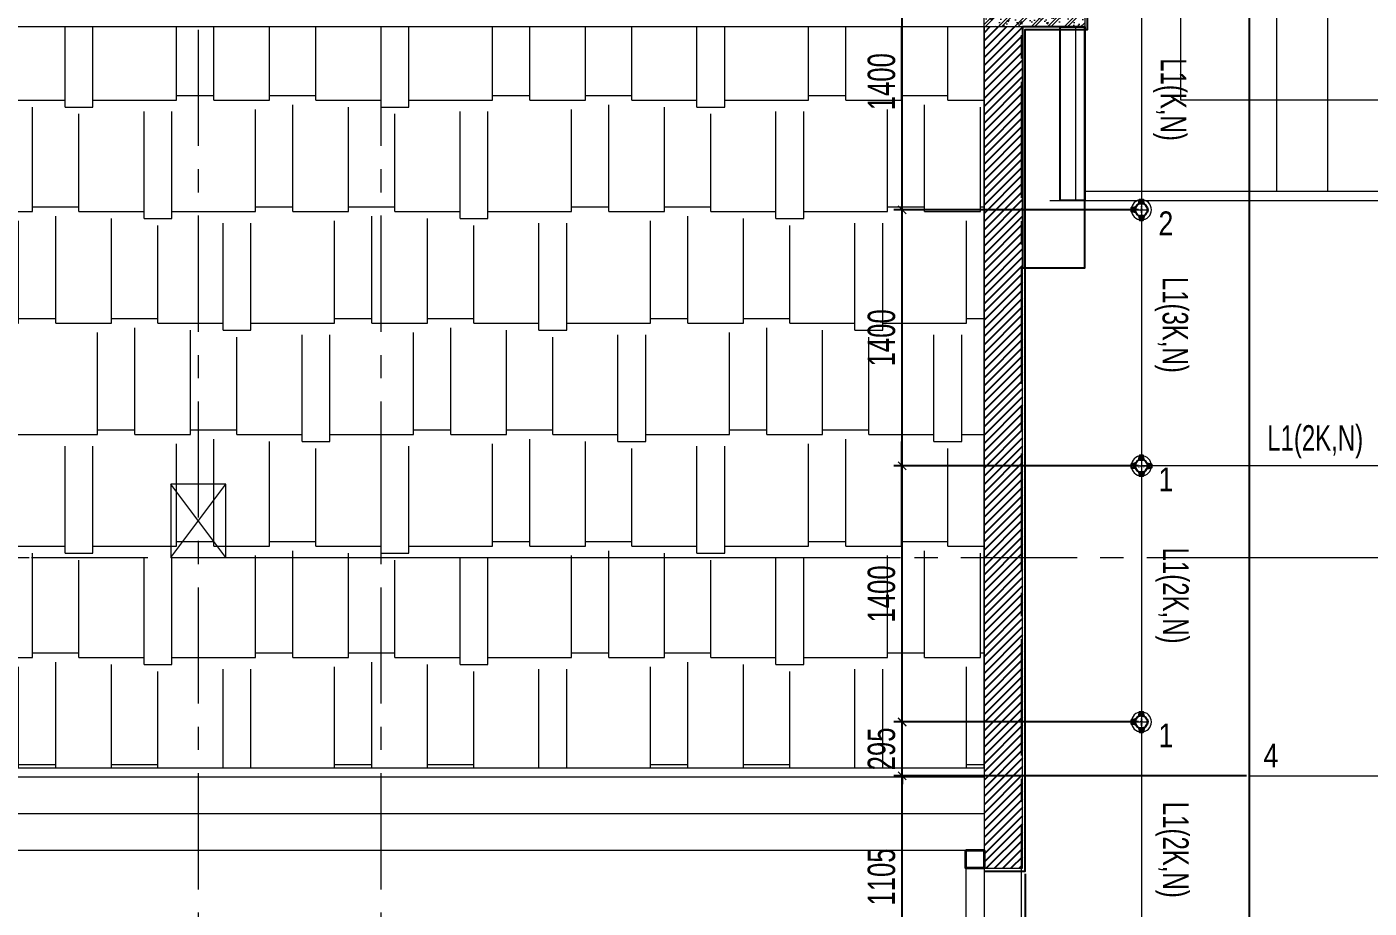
# Model space of a CAD drawing. Header units: millimetres. Extents: x -343543 to 400519, y -115663 to 104219.
# Drawn here: x -87504 to -80166, y -48918 to -44100 of the extents above; entities that cross this region are included whole.
import ezdxf
from ezdxf.xclip import XClip

# ---------------------------------------------------------------- set-up
doc = ezdxf.new("R2010")
doc.units = ezdxf.units.MM
doc.header["$XCLIPFRAME"] = 0
for name, pattern in [("$0$02'TUONG Xay$0$HIDDEN", [0.375, 0.25, -0.125]), ('XREF MAT BANG TUONG XAY$0$01.Xref _MB T2-Mai$0$HIDDEN', [9.525, 6.35, -3.175]), ('XREF MAT BANG TUONG XAY$0$CENTER', [50.8, 31.75, -6.35, 6.35, -6.35])]:
    doc.linetypes.add(name, pattern=pattern)
doc.layers.get('0').update_dxf_attribs({"color": 231, "lineweight": 0})
doc.layers.get('DefPoints').update_dxf_attribs({"color": 191})
for name, color, linetype, lineweight in [('A-SYMBOLS', 10, 'Continuous', 13), ('fix lighting', 2, 'Continuous', 5), ('ICC-Text', 3, 'Continuous', 25), ('SME-E-COND-LTG', 51, 'Continuous', 18), ('SME-E-LTG-DIM', 55, 'Continuous', 18), ('SME-E-LTG-NOTE', 54, 'Continuous', 18), ('TEXT DIEN', 3, 'Continuous', 18), ('XREF MAT BANG TUONG XAY$0$01.Xref _MB T2-Mai$0$$0$A-DOOR', 8, 'Continuous', 9), ('XREF MAT BANG TUONG XAY$0$01.Xref _MB T2-Mai$0$$0$A-FNSH', 8, 'Continuous', 9), ('XREF MAT BANG TUONG XAY$0$01.Xref _MB T2-Mai$0$$0$A-PATT', 8, 'Continuous', 9), ('XREF MAT BANG TUONG XAY$0$01.Xref _MB T2-Mai$0$$0$A-WALL', 8, 'Continuous', 35), ('XREF MAT BANG TUONG XAY$0$01.Xref _MB T2-Mai$0$A-FURN', 8, 'Continuous', 5), ('XREF MAT BANG TUONG XAY$0$01.Xref _MB T2-Mai$0$A-HIDD', 8, 'XREF MAT BANG TUONG XAY$0$01.Xref _MB T2-Mai$0$HIDDEN', 9), ('XREF MAT BANG TUONG XAY$0$01.Xref _MB T2-Mai$0$A-PATT', 8, 'Continuous', 9), ('XREF MAT BANG TUONG XAY$0$01.Xref _MB T2-Mai$0$A-SYMBOLS', 8, 'Continuous', 13), ('XREF MAT BANG TUONG XAY$0$A-GRID', 8, 'XREF MAT BANG TUONG XAY$0$CENTER', 15), ('XREF MAT BANG TUONG XAY$0$A-WALL-INT', 8, 'Continuous', 9), ('XREF MAT BANG TUONG XAY$0$xref_IKIGAI_Cot$0$A-FNSH', 8, 'Continuous', 9), ('XREF MAT BANG TUONG XAY$0$xref_IKIGAI_Cot$0$A-PATT', 8, 'Continuous', 5)]:
    doc.layers.add(name, color=color, linetype=linetype, lineweight=lineweight)
for name, color, linetype in [('INNO-GIOTHAI', 20, 'Continuous'), ('XREF MAT BANG TUONG XAY$0$A-FNSH', 8, 'Continuous'), ('XREF MAT BANG TUONG XAY$0$A-FURN', 8, 'Continuous'), ('XREF MAT BANG TUONG XAY$0$A-PATT', 8, 'Continuous'), ('ống ghen', 6, 'Continuous')]:
    doc.layers.add(name, color=color, linetype=linetype)
doc.styles.add('Arial', font='arial.ttf', dxfattribs={"width": 0.8})
doc.styles.add('ROMANS1', font='vntimeh.shx', dxfattribs={"width": 0.8, "bigfont": 'bigfont.shx'})
doc.styles.add('SM-DIMTEXT', font='SME.shx', dxfattribs={"width": 0.7})
doc.styles.add('SME-TEXT', font='sme.shx', dxfattribs={"width": 0.7})
doc.dimstyles.new('SDIM-75', dxfattribs={"dimscale": 75, "dimtxt": 2, "dimasz": 0.6, "dimexe": 0.6, "dimexo": 0.2, "dimgap": 0.5, "dimtad": 1, "dimdec": 0, "dimzin": 12, "dimtxsty": 'SM-DIMTEXT', "dimblk": 'ARCHTICK', "dimcen": 0.12, "dimdle": 0.6, "dimclrd": 7, "dimclre": 8, "dimadec": 0, "dimazin": 3, "dimtfac": 2, "dimtdec": 0, "dimtix": 1, "dimtmove": 1, "dimatfit": 3, "dimfxl": 1, "dimtzin": 0, "dimarcsym": 1})

# ---------------------------------------------------------------- blocks, each defined once
blk = doc.blocks.new('XREF MAT BANG TUONG XAY$0$xref_IKIGAI_Cot')
at = {"layer": 'XREF MAT BANG TUONG XAY$0$xref_IKIGAI_Cot$0$A-PATT'}
h = blk.add_hatch(dxfattribs=at)
h.set_pattern_fill('BT-01', color=8, scale=15, pattern_type=2)
h.set_pattern_definition([(50, (330, 180), (107.58903, -9.41282), [11.25, -123.75]), (355, (330, 180), (-20.8127, 112.82882), [9, -99]), (100.4514, (338.97, 179.22), (86.7764, 103.41593), [9.56103, -105.17132]), (46.1842, (330, 210), (160.08616, -24.82785), [16.875, -185.625]), (96.6356, (343.34, 207.93), (140.1994, 146.1177), [14.34154, -157.75695]), (351.1842, (330, 210), (140.1993, 146.1178), [13.5, -148.5]), (21, (345, 202.5), (89.53606, -60.39283), [11.25, -123.75]), (326, (345, 202.5), (36.4973, 108.7725), [9, -99]), (71.4514, (352.46, 197.47), (126.0334, 48.37957), [9.56103, -105.17132]), (37.5, (330, 180), (1.823978, 49.934078), [0, -97.8, 0, -100.5, 0, -99.375]), (7.5, (330, 180), (39.46043, 59.161757), [0, -57.3, 0, -95.55, 0, -37.875]), (327.5, (296.55, 180), (80.073365, -3.38323), [0, -37.5, 0, -117, 0, -155.25]), (317.5, (281.55, 180), (87.47793, 15.01575), [0, -48.75, 0, -77.7, 0, -110.25]), (45, (330, 180), (-45.07806, 45.07806), []), (45, (330, 198.375), (-45.07806, 45.07806), [])])
h.paths.add_polyline_path([(8395, -43700), (8945, -43700), (8945, -44100), (8395, -44100)])
at = {"layer": 'XREF MAT BANG TUONG XAY$0$A-GRID', "color": 8, "ltscale": 20}
for points in [[(5100, -53895), (5100, -27075.6)], [(8600, -54179.1), (8600, -27075.6)], [(4100, -53895), (4100, -39364.6)], [(-2907.5, -47000), (42750, -47000)]]:
    blk.add_lwpolyline(points, dxfattribs=at)
at = {"layer": 'XREF MAT BANG TUONG XAY$0$xref_IKIGAI_Cot$0$A-FNSH', "color": 8}
for p, q in [((3950, -47000), (4250, -46600)), ((4250, -47000), (3950, -46600))]:
    blk.add_line(p, q, dxfattribs=at)
at = {"layer": 'XREF MAT BANG TUONG XAY$0$xref_IKIGAI_Cot$0$A-FNSH', "color": 8, "elevation": 0}
blk.add_lwpolyline([(8395, -43700), (8945, -43700), (8945, -44100), (8395, -44100)], close=True, dxfattribs=at)
at = {"layer": 'XREF MAT BANG TUONG XAY$0$xref_IKIGAI_Cot$0$A-FNSH', "color": 8}
blk.add_lwpolyline([(3950, -47000), (4250, -47000), (4250, -46600), (3950, -46600)], close=True, dxfattribs=at)
blk = doc.blocks.new('XREF MAT BANG TUONG XAY$0$01.Xref _MB T2-Mai$0$thang bo T2')
at = {"layer": 'XREF MAT BANG TUONG XAY$0$01.Xref _MB T2-Mai$0$A-PATT'}
h = blk.add_hatch(color=8, dxfattribs=at)
h.dxf.hatch_style = 1
edge = h.paths.add_edge_path()
edge.add_arc((5250, -400), 50, 0, 360)
at = {"layer": 'XREF MAT BANG TUONG XAY$0$01.Xref _MB T2-Mai$0$A-FURN', "color": 8}
for p, q in [((1050, 1220), (-50, 1220)), ((-50, 1220), (-50, 400)), ((0, 1220), (0, -950)), ((1050, 1220), (1050, 100)), ((1050, 940), (0, 940)), ((1050, 660), (0, 660)), ((1050, 380), (0, 380)), ((1050, 100), (0, 100)), ((-50, 0), (-50, -950))]:
    blk.add_line(p, q, dxfattribs=at)
at = {"layer": 'XREF MAT BANG TUONG XAY$0$01.Xref _MB T2-Mai$0$A-FURN', "color": 8, "elevation": 0}
for points in [[(1050, -900), (1050, 100)], [(5250, -900), (5250, 100), (1050, 100)], [(1330, -900), (1330, 100)], [(1610, -900), (1610, 100)], [(1890, -900), (1890, 100)], [(2170, -900), (2170, 100)], [(3010, -900), (3010, 100)], [(3290, -900), (3290, 100)], [(3570, -900), (3570, 100)], [(3850, -900), (3850, 100)], [(4130, -900), (4130, 100)], [(4410, -900), (4410, 100)], [(4690, -900), (4690, 100)], [(4970, -900), (4970, 100)], [(-190, -950), (5475.3, -950), (5475.3, -900), (0, -900)]]:
    blk.add_lwpolyline(points, dxfattribs=at)
at = {"layer": 'XREF MAT BANG TUONG XAY$0$01.Xref _MB T2-Mai$0$A-PATT', "color": 8, "ltscale": 500}
blk.add_circle((5250, -400), 50, dxfattribs=at)
at = {"layer": 'XREF MAT BANG TUONG XAY$0$01.Xref _MB T2-Mai$0$A-SYMBOLS', "color": 8, "ltscale": 500, "elevation": 0}
for points in [[(0, 940), (525, 1220), (1050, 940)], [(5250, -400), (525, -400), (525, 1220)]]:
    blk.add_lwpolyline(points, dxfattribs=at)
blk = doc.blocks.new('*U257')
at = {"layer": 'XREF MAT BANG TUONG XAY$0$A-PATT'}
h = blk.add_hatch(dxfattribs=at)
h.set_pattern_fill('ANSI31', color=8, scale=10)
h.set_pattern_definition([(45, (40046.79, -11293.564), (-22.45064, 22.45064), [])])
h.paths.add_polyline_path([(-38.7, 47.5), (4561.3, 47.5), (4561.3, -162.5), (-38.7, -162.5)])
at = {"layer": 'XREF MAT BANG TUONG XAY$0$A-WALL-INT', "color": 8}
blk.add_lwpolyline([(-38.7, 47.5), (4561.3, 47.5), (4561.3, -162.5), (-38.7, -162.5)], close=True, dxfattribs=at)
blk = doc.blocks.new('XREF MAT BANG TUONG XAY$0$NNNN')
at = {"layer": 'XREF MAT BANG TUONG XAY$0$A-FURN', "color": 8, "xscale": -1, "rotation": 270}
blk.add_blockref('*U257', (162.5, -1303.6), dxfattribs=at)
blk = doc.blocks.new('01.Xref _MB T1')
at = {"layer": 'XREF MAT BANG TUONG XAY$0$01.Xref _MB T2-Mai$0$$0$A-PATT'}
h = blk.add_hatch(dxfattribs=at)
h.set_pattern_fill('AR-RSHKE', color=8, scale=2)
h.set_pattern_definition([(0, (-73097.26, 1e-05), (1295.4, 609.6), [304.8, -254, 355.6, -152.4, 457.2, -203.2]), (0, (-72792.46, 25.4), (1295.4, 609.6), [254, -965.2, 203.2, -304.8]), (0, (-72182.86, -38.1), (1295.4, 609.6), [152.4, -1574.8]), (90, (-73097.26, 1e-05), (-431.8, 609.6), [584.2, -1854.2]), (90, (-72792.46, 1e-05), (-431.8, 609.6), [571.5, -1866.9]), (90, (-72538.46, 1e-05), (-431.8, 609.6), [533.4, -1905]), (90, (-72182.86, -38.1), (-431.8, 609.6), [584.2, -1854.2]), (90, (-72030.46, -38.1), (-431.8, 609.6), [584.2, -1854.2]), (90, (-71573.26, 1e-05), (-431.8, 609.6), [558.8, -1879.6])])
h.paths.add_polyline_path([(8395, -44100), (3055.55041, -44099.99966), (-994.44721, -48149.99307), (8295.00986, -48149.99992), (8295.00986, -48149.99996), (8395.00986, -48149.99996)])
at = {"layer": 'XREF MAT BANG TUONG XAY$0$01.Xref _MB T2-Mai$0$$0$A-DOOR', "color": 8, "transparency": 33554687}
for points in [[(8295.01198, -48650.00008), (8295.00891, -50103.00029), (19999.98966, -50099.99992)], [(8395.00918, -48699.99987), (8395.00891, -50003.00029), (19999.98966, -49999.99992)]]:
    blk.add_lwpolyline(points, dxfattribs=at)
at = {"layer": 'XREF MAT BANG TUONG XAY$0$01.Xref _MB T2-Mai$0$$0$A-FNSH', "color": 8}
for points in [[(9049.99018, -30582.99962), (9049.98906, -28999.99471), (-1600.01064, -29000.00101), (-1600.01063, -48599.99995), (8295.01033, -48599.99992)], [(8849.99018, -30582.99976), (8849.9892, -29199.99483), (-1400.01064, -29200.00089), (-1400.01063, -48399.99995), (8395.00839, -48399.99992)], [(8649.99018, -30582.9999), (8649.98934, -29399.99495), (-1200.01064, -29400.00077), (-1200.01063, -48199.99995), (8395.00794, -48199.99992)], [(8599.99018, -30582.99993), (8599.98937, -29449.99497), (-1150.01064, -29450.00074), (-1150.01063, -48149.99995), (8295.01075, -48149.99308)]]:
    blk.add_lwpolyline(points, dxfattribs=at)
at = {"layer": 'XREF MAT BANG TUONG XAY$0$01.Xref _MB T2-Mai$0$$0$A-FNSH', "color": 8, "elevation": 0}
blk.add_lwpolyline([(8395, -44100), (3055.55041, -44099.99966), (-994.44721, -48149.99307), (8295.00986, -48149.99992), (8295.00986, -48149.99996), (8395.00986, -48149.99996)], close=True, dxfattribs=at)
at = {"layer": 'XREF MAT BANG TUONG XAY$0$01.Xref _MB T2-Mai$0$$0$A-WALL', "color": 8}
blk.add_lwpolyline([(8295.01109, -48599.99992), (8395.01109, -48599.99992), (8395.01109, -48699.99992), (8295.01109, -48699.99992)], close=True, dxfattribs=at)
at = {"layer": 'XREF MAT BANG TUONG XAY$0$01.Xref _MB T2-Mai$0$A-HIDD', "color": 8, "ltscale": 500}
blk.add_lwpolyline([(0.00011, -47000.00005), (39999.99073, -47000.00005), (39999.99073, -30600.00246), (0.00011, -30600.00246)], close=True, dxfattribs=at)
at = {"layer": 'XREF MAT BANG TUONG XAY$0$A-FNSH', "color": 8}
blk.add_lwpolyline([(8395.0111, -48714.99992), (8620.00839, -48714.9998), (8620.00839, -44115.00001), (8959.99073, -44115.00001), (8959.99073, -43685.00001), (8620.00915, -43685.00012), (8620.00915, -42755.00014), (8395.00799, -42755.00028)], dxfattribs=at)
at = {"layer": 'XREF MAT BANG TUONG XAY$0$A-FURN', "color": 8, "elevation": 0}
for points in [[(8944.99073, -44100.00001), (8605.00839, -44100.00001), (8605.00839, -45417.66486), (8944.99073, -45417.66486)], [(8810.73844, -44100.00001), (8944.99073, -44100.00001), (8944.99073, -45050.00057), (8810.73844, -45050.00057)]]:
    blk.add_lwpolyline(points, close=True, dxfattribs=at)
at = {"color": 8}
ref = blk.add_blockref('XREF MAT BANG TUONG XAY$0$xref_IKIGAI_Cot', (-0.00927, -0.00001), dxfattribs=at)
XClip(ref).set_block_clipping_path([(-5181.1494167775, -58156.1251844964), (44638.3275875031, -24933.2650512661)])
at = {"layer": 'XREF MAT BANG TUONG XAY$0$A-FURN', "color": 8}
for name, p in [('XREF MAT BANG TUONG XAY$0$NNNN', (8395.00793, -47357.72853)), ('XREF MAT BANG TUONG XAY$0$01.Xref _MB T2-Mai$0$thang bo T2', (8944.99073, -44100))]:
    blk.add_blockref(name, p, dxfattribs=at)
blk = doc.blocks.new('A$C1bd1283e')
at = {"color": 0, "linetype": 'ByBlock'}
for p, q in [((-11.7, -11.7), (11.7, 11.7)), ((-11.7, 11.7), (11.7, -11.7))]:
    blk.add_line(p, q, dxfattribs=at)
for radius, start, end in [(27.5, 135, 315), (27.5, 315, 135), (16.5, 135, 315), (16.5, 315, 135)]:
    blk.add_arc((0, 0), radius, start, end, dxfattribs=at)
blk = doc.blocks.new('A$C0707c3b3')
at = {"layer": 'fix lighting', "linetype": "$0$02'TUONG Xay$0$HIDDEN", "ltscale": 500, "const_width": 10}
blk.add_lwpolyline([(-21610, -9465), (-21610, -19235)], dxfattribs=at)
at = {"layer": 'fix lighting', "xscale": 2, "yscale": 2, "zscale": 2, "rotation": 315}
for p in [(-22200, -14350), (-22200, -15750), (-22200, -17150)]:
    blk.add_blockref('A$C1bd1283e', p, dxfattribs=at)
blk = doc.blocks.new('c4-d20')
at = {"layer": 'ống ghen', "ltscale": 30}
for points in [[(5338959.8, -3869205.4), (5338964.6, -3869187.1)], [(5338989.3, -3869205.4), (5338984.6, -3869187.1)], [(5338942.8, -3869222.4), (5338924.6, -3869227.1)], [(5338942.8, -3869251.9), (5338924.6, -3869247.1)], [(5339006.3, -3869222.4), (5339024.6, -3869227.1)], [(5339006.3, -3869251.9), (5339024.6, -3869247.1)], [(5338959.8, -3869268.9), (5338964.6, -3869287.1)], [(5338989.3, -3869268.9), (5338984.6, -3869287.1)]]:
    blk.add_lwpolyline(points, dxfattribs=at)
for points in [[(5338984.6, -3869203.6), (5338984.6, -3869181.1), (5338964.6, -3869181.1), (5338964.6, -3869203.6)], [(5338941, -3869227.1), (5338918.6, -3869227.1), (5338918.6, -3869247.1), (5338941, -3869247.1)], [(5338939.6, -3869236.6), (5338927.5, -3869236.6), (5338927.5, -3869237.7), (5338939.6, -3869237.7)], [(5338975.1, -3869202.1), (5338975.1, -3869190.1), (5338974, -3869190.1), (5338974, -3869202.1)], [(5339008.1, -3869227.1), (5339030.6, -3869227.1), (5339030.6, -3869247.1), (5339008.1, -3869247.1)], [(5339009.6, -3869236.6), (5339021.6, -3869236.6), (5339021.6, -3869237.7), (5339009.6, -3869237.7)], [(5338984.6, -3869270.7), (5338984.6, -3869293.1), (5338964.6, -3869293.1), (5338964.6, -3869270.7)], [(5338975.1, -3869272.1), (5338975.1, -3869284.2), (5338974, -3869284.2), (5338974, -3869272.1)]]:
    blk.add_lwpolyline(points, close=True, dxfattribs=at)
blk.add_circle((5338974.6, -3869237.1), 35, dxfattribs=at)
at = {"layer": 'TEXT DIEN', "ltscale": 30, "style": 'ROMANS1'}
blk.add_text('D20', height=15, dxfattribs=at).set_placement((5338953.4, -3869246.8))
blk = doc.blocks.new('c3-20')
at = {"layer": 'ống ghen', "ltscale": 30}
for points in [[(5338941, -3869094), (5338918.6, -3869094), (5338918.6, -3869114), (5338941, -3869114)], [(5338939.6, -3869103.5), (5338927.5, -3869103.5), (5338927.5, -3869104.6), (5338939.6, -3869104.6)], [(5338984.6, -3869070.5), (5338984.6, -3869048), (5338964.6, -3869048), (5338964.6, -3869070.5)], [(5338975.1, -3869069), (5338975.1, -3869057), (5338974, -3869057), (5338974, -3869069)], [(5339008.1, -3869094), (5339030.6, -3869094), (5339030.6, -3869114), (5339008.1, -3869114)], [(5339009.6, -3869103.5), (5339021.6, -3869103.5), (5339021.6, -3869104.6), (5339009.6, -3869104.6)]]:
    blk.add_lwpolyline(points, close=True, dxfattribs=at)
for points in [[(5338942.8, -3869089.3), (5338924.6, -3869094)], [(5338942.8, -3869118.8), (5338924.6, -3869114)], [(5338959.8, -3869072.3), (5338964.6, -3869054)], [(5338989.3, -3869072.3), (5338984.6, -3869054)], [(5339006.3, -3869089.3), (5339024.6, -3869094)], [(5339006.3, -3869118.8), (5339024.6, -3869114)]]:
    blk.add_lwpolyline(points, dxfattribs=at)
blk.add_circle((5338974.6, -3869104), 35, dxfattribs=at)
at = {"layer": 'TEXT DIEN', "ltscale": 30, "style": 'ROMANS1'}
blk.add_text('D20', height=15, dxfattribs=at).set_placement((5338954.5, -3869111.3))
blk = doc.blocks.new('_ArchTick')
at = {"color": 0, "linetype": 'ByBlock', "const_width": 0.15}
blk.add_lwpolyline([(-0.5, -0.5), (0.5, 0.5)], dxfattribs=at)
blk = doc.blocks.new('*D1642')
at = {"layer": 'DefPoints', "color": 0, "linetype": 'Continuous', "ltscale": 1000, "transparency": 16777216}
for p in [(-82719.2, -48194.8), (-80821.5, -48194.8), (-81411.5, -49300)]:
    blk.add_point(p, dxfattribs=at)
at = {"layer": 'SME-E-LTG-DIM', "color": 8, "linetype": 'Continuous', "lineweight": -2, "ltscale": 1000, "transparency": 16777216}
for p, q in [((-80836.5, -48194.8), (-82764.2, -48194.8)), ((-81426.5, -49300), (-82764.2, -49300))]:
    blk.add_line(p, q, dxfattribs=at)
at = {"layer": 'SME-E-LTG-DIM', "color": 7, "linetype": 'Continuous', "lineweight": -2, "ltscale": 1000, "transparency": 16777216}
blk.add_line((-82719.2, -49345), (-82719.2, -48149.8), dxfattribs=at)
at = {"layer": 'SME-E-LTG-DIM', "color": 7, "linetype": 'Continuous', "lineweight": -2, "ltscale": 1000, "transparency": 16777216, "xscale": 45, "yscale": 45, "zscale": 45}
for p, rotation in [((-82719.2, -48194.8), 90), ((-82719.2, -49300), 270)]:
    blk.add_blockref('_ArchTick', p, dxfattribs=dict(at, rotation=rotation))
at = {"layer": 'SME-E-LTG-DIM', "color": 0, "linetype": 'Continuous', "ltscale": 1000, "transparency": 16777216, "insert": (-82831.7, -48747.4), "char_height": 150, "attachment_point": 5, "rotation": 90, "style": 'SM-DIMTEXT'}
blk.add_mtext('1105', dxfattribs=at)
blk = doc.blocks.new('*D1643')
at = {"layer": 'DefPoints', "color": 0, "linetype": 'Continuous', "ltscale": 1000, "transparency": 16777216}
for p in [(-82719.2, -47900), (-81411.5, -47900), (-80821.5, -48194.8)]:
    blk.add_point(p, dxfattribs=at)
at = {"layer": 'SME-E-LTG-DIM', "color": 8, "linetype": 'Continuous', "lineweight": -2, "ltscale": 1000, "transparency": 16777216}
for p, q in [((-81426.5, -47900), (-82764.2, -47900)), ((-80836.5, -48194.8), (-82764.2, -48194.8))]:
    blk.add_line(p, q, dxfattribs=at)
at = {"layer": 'SME-E-LTG-DIM', "color": 7, "linetype": 'Continuous', "lineweight": -2, "ltscale": 1000, "transparency": 16777216}
for p, q in [((-82719.2, -47900), (-82719.2, -47855)), ((-82719.2, -48194.8), (-82719.2, -47900)), ((-82719.2, -48194.8), (-82719.2, -48239.8))]:
    blk.add_line(p, q, dxfattribs=at)
at = {"layer": 'SME-E-LTG-DIM', "color": 7, "linetype": 'Continuous', "lineweight": -2, "ltscale": 1000, "transparency": 16777216, "xscale": 45, "yscale": 45, "zscale": 45}
for p, rotation in [((-82719.2, -47900), 270), ((-82719.2, -48194.8), 90)]:
    blk.add_blockref('_ArchTick', p, dxfattribs=dict(at, rotation=rotation))
at = {"layer": 'SME-E-LTG-DIM', "color": 0, "linetype": 'Continuous', "ltscale": 1000, "transparency": 16777216, "insert": (-82831.7, -48047.4), "char_height": 150, "attachment_point": 5, "rotation": 90, "style": 'SM-DIMTEXT'}
blk.add_mtext('295', dxfattribs=at)
blk = doc.blocks.new('*D1644')
at = {"layer": 'DefPoints', "color": 0, "linetype": 'Continuous', "ltscale": 1000, "transparency": 16777216}
for p in [(-82719.2, -46500), (-81411.5, -46500), (-81411.5, -47900)]:
    blk.add_point(p, dxfattribs=at)
at = {"layer": 'SME-E-LTG-DIM', "color": 8, "linetype": 'Continuous', "lineweight": -2, "ltscale": 1000, "transparency": 16777216}
for p, q in [((-81426.5, -46500), (-82764.2, -46500)), ((-81426.5, -47900), (-82764.2, -47900))]:
    blk.add_line(p, q, dxfattribs=at)
at = {"layer": 'SME-E-LTG-DIM', "color": 7, "linetype": 'Continuous', "lineweight": -2, "ltscale": 1000, "transparency": 16777216}
blk.add_line((-82719.2, -47945), (-82719.2, -46455), dxfattribs=at)
at = {"layer": 'SME-E-LTG-DIM', "color": 7, "linetype": 'Continuous', "lineweight": -2, "ltscale": 1000, "transparency": 16777216, "xscale": 45, "yscale": 45, "zscale": 45}
for p, rotation in [((-82719.2, -46500), 90), ((-82719.2, -47900), 270)]:
    blk.add_blockref('_ArchTick', p, dxfattribs=dict(at, rotation=rotation))
at = {"layer": 'SME-E-LTG-DIM', "color": 0, "linetype": 'Continuous', "ltscale": 1000, "transparency": 16777216, "insert": (-82831.7, -47200), "char_height": 150, "attachment_point": 5, "rotation": 90, "style": 'SM-DIMTEXT'}
blk.add_mtext('1400', dxfattribs=at)
blk = doc.blocks.new('*D1645')
at = {"layer": 'DefPoints', "color": 0, "linetype": 'Continuous', "ltscale": 1000, "transparency": 16777216}
for p in [(-82719.2, -45100), (-81411.5, -45100), (-81411.5, -46500)]:
    blk.add_point(p, dxfattribs=at)
at = {"layer": 'SME-E-LTG-DIM', "color": 8, "linetype": 'Continuous', "lineweight": -2, "ltscale": 1000, "transparency": 16777216}
for p, q in [((-81426.5, -45100), (-82764.2, -45100)), ((-81426.5, -46500), (-82764.2, -46500))]:
    blk.add_line(p, q, dxfattribs=at)
at = {"layer": 'SME-E-LTG-DIM', "color": 7, "linetype": 'Continuous', "lineweight": -2, "ltscale": 1000, "transparency": 16777216}
blk.add_line((-82719.2, -46545), (-82719.2, -45055), dxfattribs=at)
at = {"layer": 'SME-E-LTG-DIM', "color": 7, "linetype": 'Continuous', "lineweight": -2, "ltscale": 1000, "transparency": 16777216, "xscale": 45, "yscale": 45, "zscale": 45}
for p, rotation in [((-82719.2, -45100), 90), ((-82719.2, -46500), 270)]:
    blk.add_blockref('_ArchTick', p, dxfattribs=dict(at, rotation=rotation))
at = {"layer": 'SME-E-LTG-DIM', "color": 0, "linetype": 'Continuous', "ltscale": 1000, "transparency": 16777216, "insert": (-82831.7, -45800), "char_height": 150, "attachment_point": 5, "rotation": 90, "style": 'SM-DIMTEXT'}
blk.add_mtext('1400', dxfattribs=at)
blk = doc.blocks.new('*D1646')
at = {"layer": 'DefPoints', "color": 0, "linetype": 'Continuous', "ltscale": 1000, "transparency": 16777216}
for p in [(-82719.2, -43700), (-81411.5, -43700), (-81411.5, -45100)]:
    blk.add_point(p, dxfattribs=at)
at = {"layer": 'SME-E-LTG-DIM', "color": 7, "linetype": 'Continuous', "lineweight": -2, "ltscale": 1000, "transparency": 16777216}
blk.add_line((-82719.2, -45145), (-82719.2, -43655), dxfattribs=at)
at = {"layer": 'SME-E-LTG-DIM', "color": 8, "linetype": 'Continuous', "lineweight": -2, "ltscale": 1000, "transparency": 16777216}
for p, q in [((-81426.5, -43700), (-82764.2, -43700)), ((-81426.5, -45100), (-82764.2, -45100))]:
    blk.add_line(p, q, dxfattribs=at)
at = {"layer": 'SME-E-LTG-DIM', "color": 7, "linetype": 'Continuous', "lineweight": -2, "ltscale": 1000, "transparency": 16777216, "xscale": 45, "yscale": 45, "zscale": 45}
for p, rotation in [((-82719.2, -43700), 90), ((-82719.2, -45100), 270)]:
    blk.add_blockref('_ArchTick', p, dxfattribs=dict(at, rotation=rotation))
at = {"layer": 'SME-E-LTG-DIM', "color": 0, "linetype": 'Continuous', "ltscale": 1000, "transparency": 16777216, "insert": (-82831.7, -44400), "char_height": 150, "attachment_point": 5, "rotation": 90, "style": 'SM-DIMTEXT'}
blk.add_mtext('1400', dxfattribs=at)
blk = doc.blocks.new('*D1727')
at = {"layer": 'DefPoints', "color": 0, "linetype": 'Continuous', "ltscale": 1000, "transparency": 16777216}
for p in [(-82046.5, -48715), (-81411.5, -48982.7), (-81411.5, -49926.2)]:
    blk.add_point(p, dxfattribs=at)
at = {"layer": 'SME-E-LTG-DIM', "color": 8, "linetype": 'Continuous', "lineweight": -2, "ltscale": 1000, "transparency": 16777216}
for p, q in [((-82046.5, -48730), (-82046.5, -49971.2)), ((-81411.5, -48997.7), (-81411.5, -49971.2))]:
    blk.add_line(p, q, dxfattribs=at)
at = {"layer": 'SME-E-LTG-DIM', "color": 7, "linetype": 'Continuous', "lineweight": -2, "ltscale": 1000, "transparency": 16777216}
blk.add_line((-82091.5, -49926.2), (-81366.5, -49926.2), dxfattribs=at)
at = {"layer": 'SME-E-LTG-DIM', "color": 7, "linetype": 'Continuous', "lineweight": -2, "ltscale": 1000, "transparency": 16777216, "xscale": 45, "yscale": 45, "zscale": 45, "rotation": 180}
blk.add_blockref('_ArchTick', (-82046.5, -49926.2), dxfattribs=at)
at = {"layer": 'SME-E-LTG-DIM', "color": 7, "linetype": 'Continuous', "lineweight": -2, "ltscale": 1000, "transparency": 16777216, "xscale": 45, "yscale": 45, "zscale": 45}
blk.add_blockref('_ArchTick', (-81411.5, -49926.2), dxfattribs=at)
at = {"layer": 'SME-E-LTG-DIM', "color": 0, "linetype": 'Continuous', "ltscale": 1000, "transparency": 16777216, "insert": (-81729, -49813.7), "char_height": 150, "attachment_point": 5, "style": 'SM-DIMTEXT'}
blk.add_mtext('635', dxfattribs=at)

msp = doc.modelspace()

# ---------------------------------------------------------------- block references
at = {"layer": 'A-SYMBOLS'}
msp.add_blockref('01.Xref _MB T1', (-90666.5, 0), dxfattribs=at)

# ---------------------------------------------------------------- next in the draw order: linework, layer by layer
at = {"layer": 'SME-E-COND-LTG', "color": 3, "linetype": 'Continuous', "ltscale": 1000}
msp.add_lwpolyline([(-81411.5, -43700), (-81411.5, -49187.7, 0.414214), (-81299.2, -49300), (-59921.6, -49300), (-59921.6, -43700)], format="xyb", dxfattribs=at)
for points in [[(-74521.5, -46500), (-81411.5, -46500)], [(-80821.5, -48194.8), (-60511.6, -48194.8)]]:
    msp.add_lwpolyline(points, dxfattribs=at)

# ---------------------------------------------------------------- next in the draw order: block references
at = {"layer": 'INNO-GIOTHAI'}
msp.add_blockref('A$C0707c3b3', (-59211.5, -30750), dxfattribs=at)
at = {"layer": 'TEXT DIEN', "ltscale": 30, "rotation": 90}
for p in [(-3950515.6, -5384074.6), (-3950515.6, -5386874.6)]:
    msp.add_blockref('c3-20', p, dxfattribs=at)
at = {"layer": 'TEXT DIEN', "ltscale": 30}
msp.add_blockref('c4-d20', (-5420386.1, 3822737.1), dxfattribs=at)

# ---------------------------------------------------------------- next in the draw order: texts
at = {"layer": 'ICC-Text', "linetype": "$0$02'TUONG Xay$0$HIDDEN", "style": 'Arial', "width": 0.8}
for s, p in [('2', (-81318, -45239)), ('1', (-81318, -46639)), ('1', (-81318, -48039)), ('4', (-80743.9, -48148.7))]:
    msp.add_text(s, height=130, dxfattribs=at).set_placement(p)
at = {"layer": 'SME-E-LTG-NOTE', "style": 'SME-TEXT', "width": 0.7}
for s, p in [('L1(K,N)', (-81305.6, -44271.5)), ('L1(3K,N)', (-81296, -45466.8)), ('L1(2K,N)', (-81293.5, -46946.8)), ('L1(2K,N)', (-81293.5, -48336.7))]:
    msp.add_text(s, height=140, rotation=270, dxfattribs=at).set_placement(p)
msp.add_text('L1(2K,N)', height=140, dxfattribs=at).set_placement((-80723.7, -46417.5))

# ---------------------------------------------------------------- next in the draw order: dimensions: what is measured, and where the dimension line sits
at = {"layer": 'SME-E-LTG-DIM', "linetype": 'Continuous', "ltscale": 1000}
for base, p1, p2, picture, middle in [((-82719.2, -43700), (-81411.5, -45100), (-81411.5, -43700), '*D1646', (-82831.7, -44400)), ((-82719.2, -45100), (-81411.5, -46500), (-81411.5, -45100), '*D1645', (-82831.7, -45800)), ((-82719.2, -46500), (-81411.5, -47900), (-81411.5, -46500), '*D1644', (-82831.7, -47200)), ((-82719.2, -47900), (-80821.5, -48194.8), (-81411.5, -47900), '*D1643', (-82831.7, -48047.4)), ((-82719.2, -48194.8), (-81411.5, -49300), (-80821.5, -48194.8), '*D1642', (-82831.7, -48747.4))]:
    dim = msp.add_linear_dim(base=base, p1=p1, p2=p2, angle=90, dimstyle='SDIM-75', dxfattribs=at)
    dim.commit()
    dim.dimension.update_dxf_attribs({"geometry": picture, "text_midpoint": middle})
dim = msp.add_linear_dim(base=(-81411.5, -49926.2), p1=(-82046.5, -48715), p2=(-81411.5, -48982.7), dimstyle='SDIM-75', dxfattribs=at)
dim.commit()
dim.dimension.update_dxf_attribs({"geometry": '*D1727', "text_midpoint": (-81729, -49813.7)})

doc.saveas('drawing.dxf')
